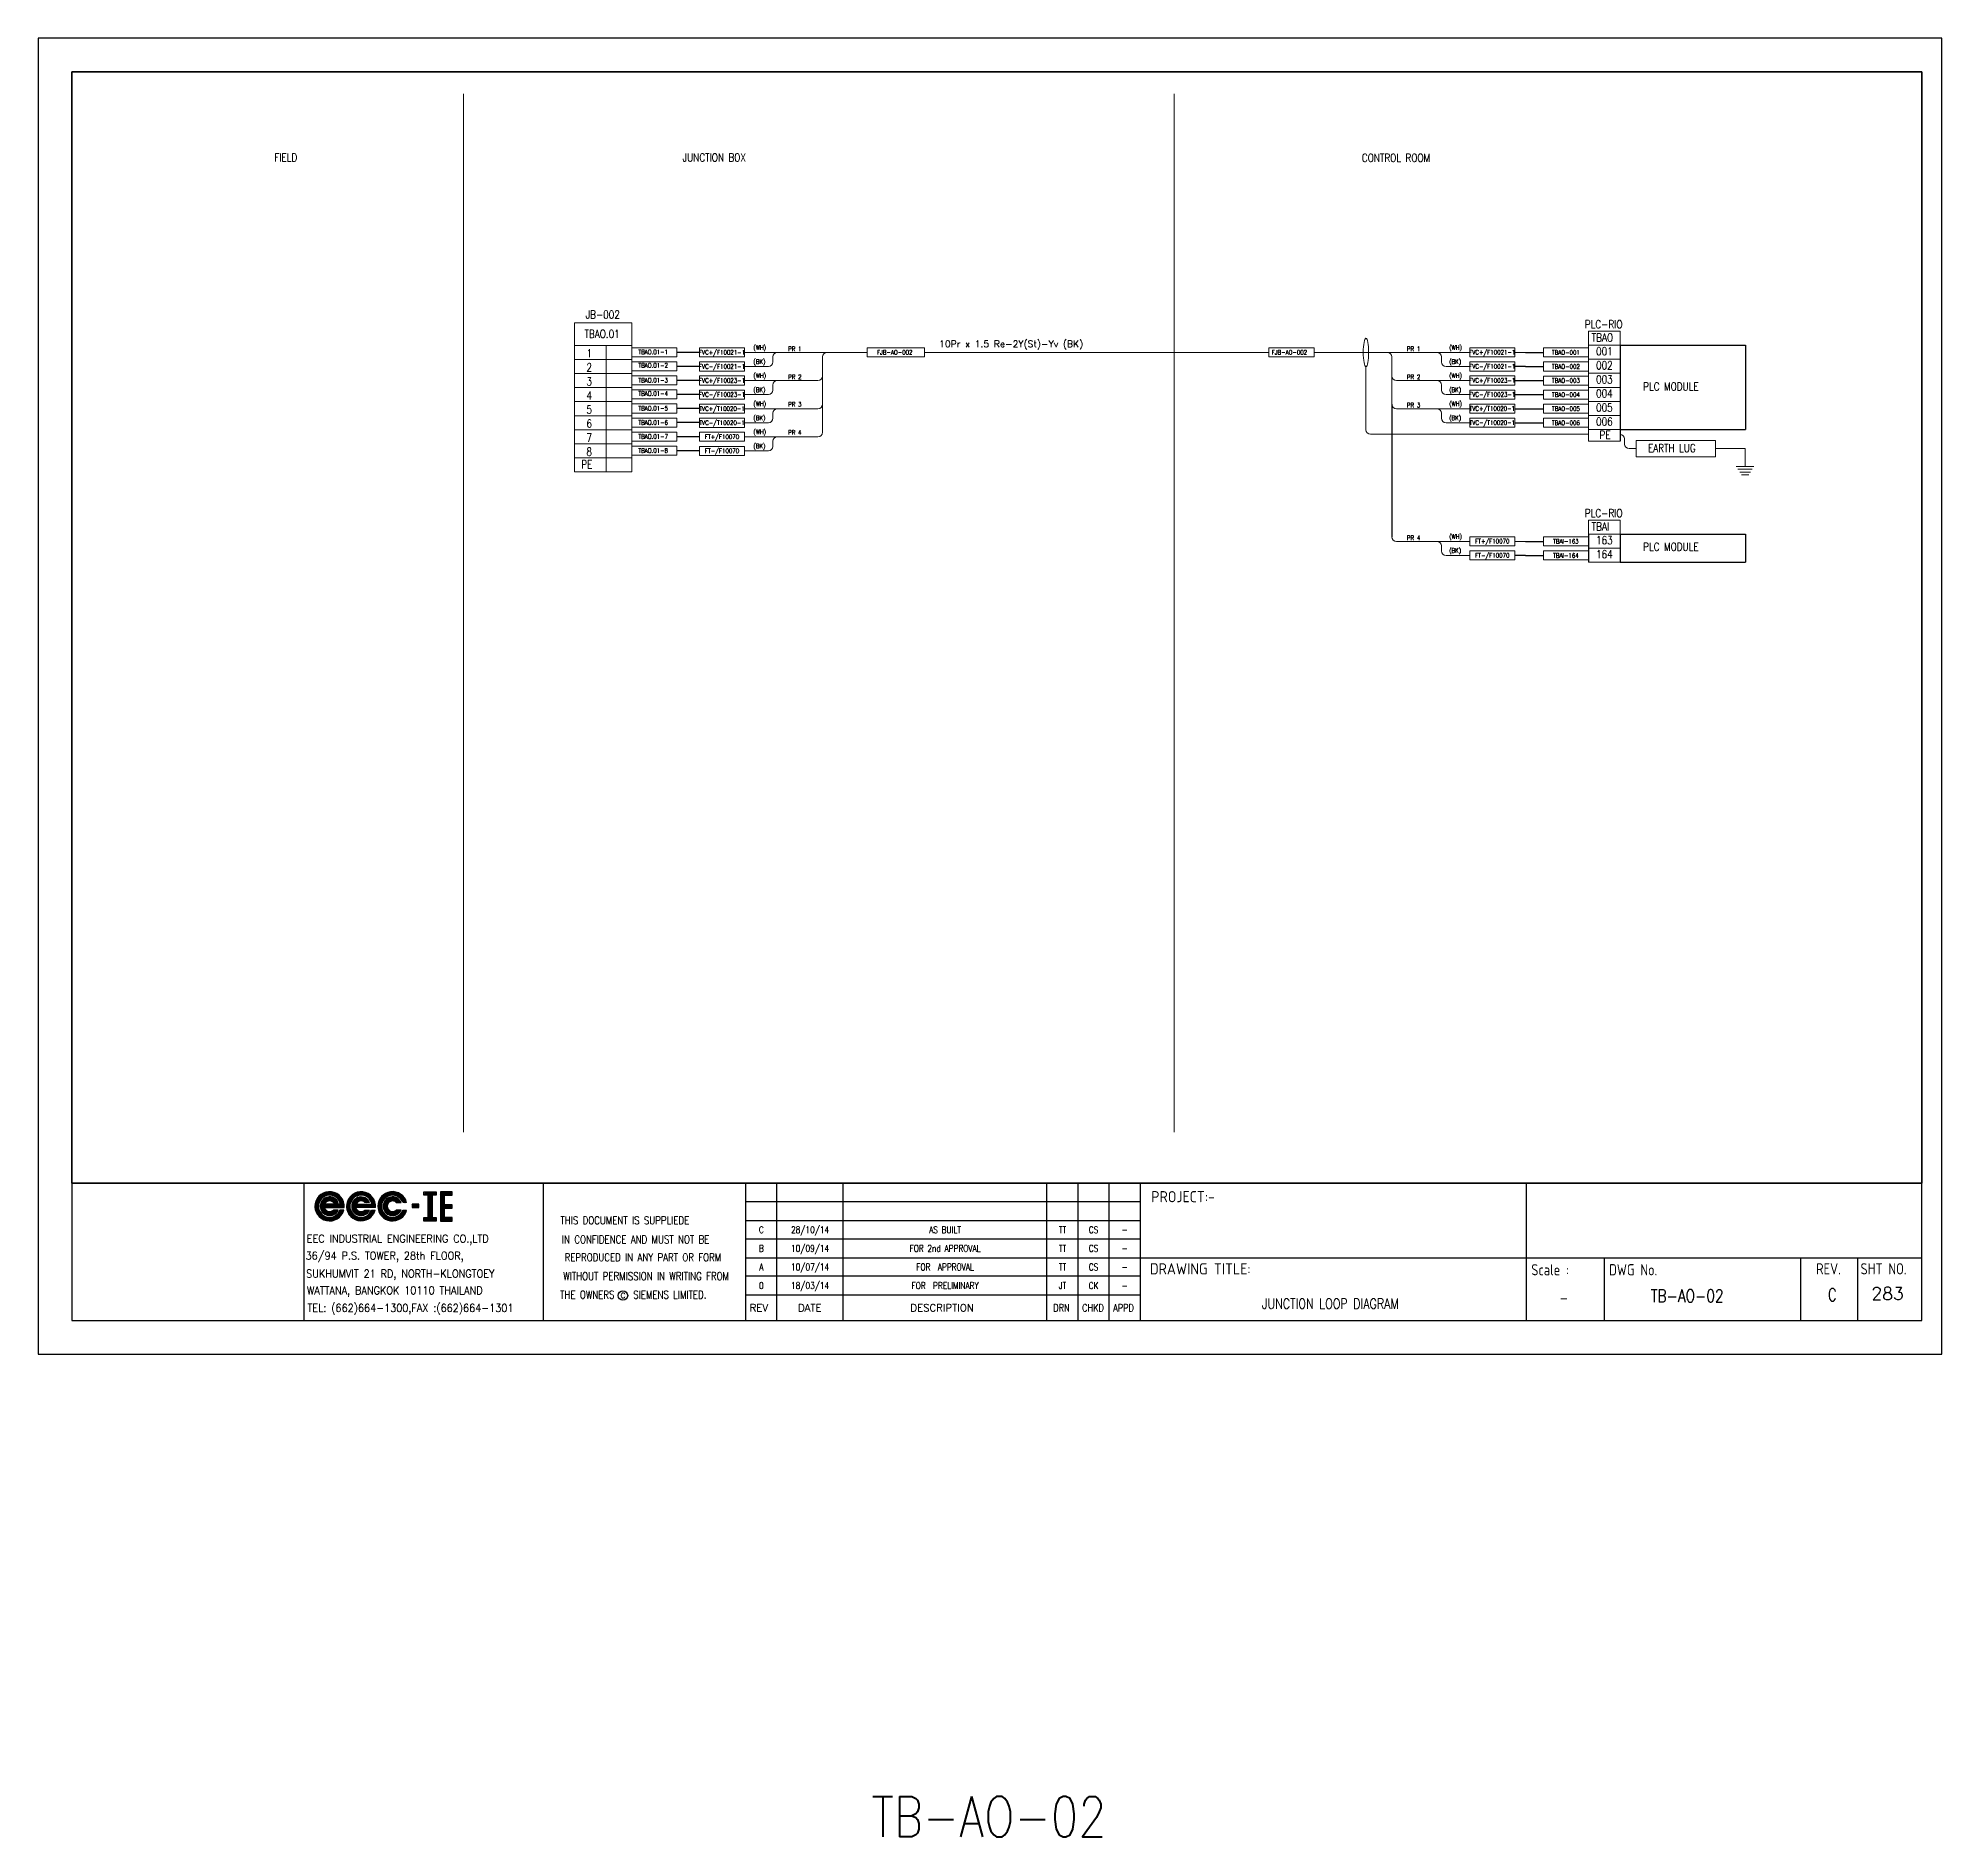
# Model space of a CAD drawing. Header units: millimetres. Extents: x -14942 to 24072, y -50285 to 2207.
# Drawn here: x 1630.8 to 2053.8, y -4099.7 to -3699.9 of the extents above; entities that cross this region are included whole.
import ezdxf
from ezdxf.enums import TextEntityAlignment as Align

# ---------------------------------------------------------------- set-up
doc = ezdxf.new("R2010")
doc.units = ezdxf.units.MM
doc.header["$MEASUREMENT"] = 0
doc.layers.get('0').update_dxf_attribs({"linetype": 'CONTINUOUS'})
for name, color, linetype in [('52049_PAPER A4$0$Frame_A1', 253, 'CONTINUOUS'), ('BEAM', 3, 'CONTINUOUS'), ('INSTRUMENT', 1, 'CONTINUOUS'), ('TEXT', 2, 'CONTINUOUS')]:
    doc.layers.add(name, color=color, linetype=linetype)
doc.styles.add('52049_PAPER A4$0$ISO Proportional', font='isocp.shx')
doc.styles.add('52049_PAPER A4$0$ROMANS', font='isocp.shx')
doc.styles.add('52049_PAPER A4$0$Romans-title', font='romans.shx')
doc.styles.add('ROMANS', font='romans')

# ---------------------------------------------------------------- blocks, each defined once
blk = doc.blocks.new('52049_PAPER A4$0$eec-ie')
at = {"layer": '52049_PAPER A4$0$Frame_A1', "color": 0, "lineweight": -3}
for p, q in [((0, 0), (0.87, 0.87)), ((0, -0.08), (0.3, 0.22)), ((0, -0.16), (0.26, 0.1)), ((0, -0.23), (0.24, 0)), ((0.01, 0.09), (0.78, 0.86)), ((0.04, 0.2), (0.68, 0.83)), ((0.09, 0.32), (0.55, 0.78)), ((0.26, 0.57), (0.3, 0.62)), ((0.34, -0.12), (1, 0.53)), ((0.35, -0.04), (0.92, 0.53)), ((0.35, -0.19), (1.07, 0.52)), ((0.36, 0.05), (0.82, 0.51)), ((0.37, -0.26), (0.66, 0.04)), ((0.39, -0.32), (0.74, 0.04)), ((0.4, 0.17), (0.7, 0.47)), ((0.41, -0.37), (0.82, 0.04)), ((1.69, 0.04), (0.64, 0.04)), ((0.65, 0.57), (0.96, 0.88)), ((0.68, -0.17), (0.9, 0.04)), ((0.76, -0.17), (0.98, 0.04)), ((0.77, 0.62), (1.03, 0.88)), ((0.84, -0.17), (1.05, 0.04)), ((0.87, 0.64), (1.1, 0.87)), ((0.87, 0.25), (1.13, 0.51)), ((0.92, -0.17), (1.13, 0.04)), ((0.95, 0.64), (1.17, 0.86)), ((0.96, 0.26), (1.19, 0.49)), ((1, -0.17), (1.21, 0.04)), ((1.03, 0.64), (1.23, 0.84)), ((1.03, 0.25), (1.24, 0.46)), ((1.07, -0.17), (1.29, 0.04)), ((1.09, 0.24), (1.29, 0.44)), ((1.1, 0.63), (1.29, 0.82)), ((1.15, 0.21), (1.34, 0.4)), ((1.15, -0.17), (1.37, 0.04)), ((1.16, 0.62), (1.35, 0.8)), ((1.19, 0.18), (1.38, 0.37)), ((1.22, 0.6), (1.4, 0.78)), ((1.22, 0.15), (1.54, 0.15)), ((1.23, -0.17), (1.44, 0.04)), ((1.25, 0.15), (1.42, 0.33)), ((1.28, 0.57), (1.45, 0.75)), ((1.31, -0.17), (1.52, 0.04)), ((1.32, 0.15), (1.46, 0.29)), ((1.33, 0.55), (1.5, 0.72)), ((1.38, 0.52), (1.54, 0.69)), ((1.39, -0.17), (1.6, 0.04)), ((1.4, 0.15), (1.49, 0.24)), ((1.42, 0.49), (1.59, 0.65)), ((1.46, 0.45), (1.63, 0.62)), ((1.46, -0.17), (1.68, 0.04)), ((1.48, 0.15), (1.52, 0.19)), ((1.5, 0.41), (1.67, 0.58)), ((1.54, 0.37), (1.71, 0.54)), ((1.54, -0.17), (1.9, 0.18)), ((1.57, 0.33), (1.74, 0.49)), ((1.6, 0.28), (1.77, 0.45)), ((1.62, -0.17), (1.91, 0.12)), ((1.63, 0.23), (1.8, 0.4)), ((1.65, 0.17), (1.83, 0.35)), ((1.67, 0.11), (1.86, 0.3)), ((1.69, 0.05), (1.88, 0.24)), ((1.7, -0.17), (1.93, 0.06)), ((2.09, -0.09), (2.37, 0.19)), ((2.1, -0.01), (2.51, 0.41)), ((2.1, -0.17), (2.34, 0.08)), ((2.11, 0.08), (2.88, 0.86)), ((2.13, 0.18), (2.78, 0.83)), ((2.18, 0.31), (2.65, 0.78)), ((2.31, 0.52), (2.45, 0.65)), ((2.44, -0.05), (3.02, 0.52)), ((2.44, -0.13), (3.1, 0.52)), ((2.45, -0.2), (2.78, 0.13)), ((2.46, 0.04), (2.93, 0.51)), ((2.46, -0.26), (2.76, 0.04)), ((2.48, -0.32), (2.84, 0.04)), ((2.49, 0.15), (2.81, 0.47)), ((2.56, 0.45), (2.97, 0.87)), ((2.72, -0.17), (2.92, 0.04)), ((2.73, 0.04), (3.79, 0.04)), ((2.77, 0.59), (3.06, 0.87)), ((2.79, -0.17), (3, 0.04)), ((2.84, 0.19), (3.17, 0.51)), ((2.87, -0.17), (3.08, 0.04)), ((2.89, 0.63), (3.13, 0.87)), ((2.95, -0.17), (3.15, 0.04)), ((2.98, 0.64), (3.2, 0.86)), ((2.98, 0.26), (3.23, 0.5)), ((3.03, -0.17), (3.23, 0.04)), ((3.06, 0.65), (3.27, 0.85)), ((3.07, 0.26), (3.29, 0.48)), ((3.11, -0.17), (3.31, 0.04)), ((3.14, 0.64), (3.33, 0.83)), ((3.14, 0.25), (3.34, 0.46)), ((3.18, -0.17), (3.39, 0.04)), ((3.2, 0.24), (3.39, 0.43)), ((3.21, 0.63), (3.39, 0.81)), ((3.25, 0.21), (3.44, 0.4)), ((3.26, -0.17), (3.47, 0.04)), ((3.27, 0.62), (3.44, 0.79)), ((3.29, 0.18), (3.48, 0.36)), ((3.62, 0.16), (3.31, 0.16)), ((3.33, 0.6), (3.5, 0.77)), ((3.34, -0.17), (3.54, 0.04)), ((3.36, 0.16), (3.52, 0.32)), ((3.38, 0.57), (3.55, 0.74)), ((3.42, -0.17), (3.62, 0.04)), ((3.43, 0.55), (3.59, 0.71)), ((3.43, 0.16), (3.55, 0.28)), ((3.48, 0.52), (3.64, 0.68)), ((3.5, -0.17), (3.7, 0.04)), ((3.51, 0.16), (3.58, 0.23)), ((3.52, 0.48), (3.68, 0.64)), ((3.57, 0.45), (3.72, 0.61)), ((3.57, -0.17), (3.78, 0.04)), ((3.59, 0.16), (3.61, 0.18)), ((3.6, 0.41), (3.76, 0.57)), ((3.64, 0.37), (3.8, 0.53)), ((3.65, -0.17), (3.99, 0.17)), ((3.67, 0.32), (3.83, 0.48)), ((3.7, 0.27), (3.87, 0.44)), ((3.73, 0.22), (3.9, 0.39)), ((3.73, -0.17), (4, 0.11)), ((3.75, 0.17), (3.92, 0.34)), ((3.77, 0.11), (3.95, 0.28)), ((3.79, 0.05), (3.97, 0.23)), ((3.81, -0.17), (4.02, 0.04)), ((4.18, -0.03), (4.57, 0.36)), ((4.18, -0.11), (4.47, 0.18)), ((4.18, -0.18), (4.43, 0.07)), ((4.19, 0.06), (5, 0.86)), ((4.21, 0.16), (4.9, 0.84)), ((4.25, 0.28), (4.78, 0.8)), ((4.34, 0.45), (4.61, 0.71)), ((4.53, -0.15), (5.2, 0.53)), ((4.53, -0.07), (5.13, 0.53)), ((4.54, 0.02), (5.04, 0.52)), ((4.54, -0.22), (4.86, 0.1)), ((4.57, 0.12), (4.93, 0.49)), ((4.69, 0.48), (5.08, 0.87)), ((4.69, 0.32), (4.73, 0.37)), ((4.88, 0.59), (5.16, 0.88)), ((4.96, 0.2), (5.27, 0.52)), ((4.99, 0.63), (5.24, 0.87)), ((5.08, 0.64), (5.31, 0.86)), ((5.09, 0.25), (5.33, 0.5)), ((5.16, 0.64), (5.37, 0.85)), ((5.17, 0.26), (5.39, 0.48)), ((5.24, 0.64), (5.43, 0.83)), ((5.24, 0.25), (5.44, 0.46)), ((5.3, 0.63), (5.49, 0.82)), ((5.3, 0.23), (5.49, 0.43)), ((5.35, 0.2), (5.54, 0.39)), ((5.37, 0.61), (5.55, 0.79)), ((5.39, 0.17), (5.58, 0.36)), ((5.4, 0.15), (5.72, 0.15)), ((5.42, 0.59), (5.6, 0.77)), ((5.46, 0.15), (5.62, 0.32)), ((5.48, 0.57), (5.65, 0.74)), ((5.53, 0.54), (5.7, 0.71)), ((5.53, 0.15), (5.65, 0.27)), ((5.58, 0.51), (5.74, 0.68)), ((5.61, 0.15), (5.68, 0.23)), ((5.62, 0.47), (5.79, 0.64)), ((5.66, 0.44), (5.83, 0.6)), ((5.69, 0.15), (5.71, 0.18)), ((5.7, 0.4), (5.87, 0.56)), ((5.73, 0.36), (5.9, 0.52)), ((5.77, 0.31), (5.94, 0.48)), ((5.8, 0.26), (5.97, 0.43)), ((5.82, 0.21), (6, 0.38)), ((5.85, 0.15), (6.02, 0.33)), ((6.09, 0.15), (5.85, 0.15)), ((5.92, 0.15), (6.05, 0.28)), ((6, 0.15), (6.07, 0.22)), ((6.08, 0.15), (6.09, 0.16)), ((6.9, 0.04), (6.46, 0.04)), ((6.46, 0.04), (6.46, -0.18)), ((6.46, -0.01), (6.51, 0.04)), ((6.46, -0.09), (6.59, 0.04)), ((6.46, -0.17), (6.66, 0.04)), ((6.52, -0.18), (6.74, 0.04)), ((6.6, -0.18), (6.82, 0.04)), ((6.68, -0.18), (6.9, 0.04)), ((6.9, -0.18), (6.9, 0.04)), ((7.23, 0.68), (7.41, 0.86)), ((7.27, 0.64), (7.49, 0.86)), ((7.35, 0.64), (7.57, 0.86)), ((7.43, 0.64), (7.65, 0.86)), ((7.5, 0.64), (7.72, 0.86)), ((7.51, 0.57), (7.8, 0.86)), ((7.51, 0.49), (7.88, 0.86)), ((7.51, 0.41), (7.96, 0.86)), ((7.51, 0.34), (7.78, 0.61)), ((7.51, 0.26), (7.78, 0.53)), ((7.51, 0.18), (7.78, 0.45)), ((7.51, 0.1), (7.78, 0.38)), ((7.51, 0.02), (7.78, 0.3)), ((7.51, -0.05), (7.78, 0.22)), ((7.51, -0.13), (7.78, 0.14)), ((7.51, -0.21), (7.78, 0.07)), ((7.82, 0.64), (8.04, 0.86)), ((7.89, 0.64), (8.06, 0.81)), ((7.97, 0.64), (8.06, 0.73)), ((8.05, 0.64), (8.06, 0.65)), ((8.33, 0.46), (8.74, 0.86)), ((8.33, 0.54), (8.66, 0.86)), ((8.33, 0.38), (8.82, 0.86)), ((8.33, 0.69), (8.5, 0.86)), ((8.33, 0.62), (8.58, 0.86)), ((8.33, 0.3), (8.61, 0.58)), ((8.33, 0.23), (8.61, 0.5)), ((8.33, 0.15), (8.61, 0.42)), ((8.33, 0.07), (8.61, 0.35)), ((8.33, -0.01), (8.61, 0.27)), ((8.33, -0.09), (8.61, 0.19)), ((8.33, -0.16), (8.61, 0.11)), ((8.33, -0.24), (8.61, 0.03)), ((8.33, -0.4), (8.74, 0.01)), ((8.33, -0.32), (8.66, 0.01)), ((8.33, -0.48), (8.82, 0.01)), ((8.67, 0.64), (8.89, 0.86)), ((8.68, -0.21), (8.9, 0.01)), ((8.75, 0.64), (8.97, 0.86)), ((8.75, -0.21), (8.97, 0.01)), ((8.83, 0.64), (9.05, 0.86)), ((8.83, -0.21), (9.05, 0.01)), ((8.91, 0.64), (9.11, 0.84)), ((8.99, 0.64), (9.11, 0.76)), ((9.06, 0.64), (9.11, 0.69)), ((0.02, -0.3), (0.23, -0.08)), ((0.03, -0.36), (0.23, -0.16)), ((0.05, -0.42), (0.24, -0.23)), ((0.07, -0.47), (0.26, -0.29)), ((0.1, -0.53), (0.27, -0.35)), ((0.12, -0.58), (0.3, -0.4)), ((0.15, -0.63), (0.32, -0.46)), ((0.19, -0.67), (0.35, -0.5)), ((0.22, -0.72), (0.39, -0.55)), ((0.26, -0.76), (0.42, -0.59)), ((0.3, -0.8), (0.46, -0.63)), ((0.34, -0.83), (0.5, -0.67)), ((0.38, -0.87), (0.55, -0.7)), ((0.42, -0.9), (0.59, -0.73)), ((0.44, -0.42), (0.64, -0.22)), ((0.47, -0.47), (0.66, -0.27)), ((0.47, -0.93), (0.65, -0.76)), ((0.5, -0.51), (0.69, -0.32)), ((0.52, -0.96), (0.7, -0.78)), ((0.54, -0.55), (0.73, -0.36)), ((0.58, -0.59), (0.78, -0.39)), ((0.58, -0.98), (0.76, -0.8)), ((0.62, -0.17), (1.94, -0.17)), ((0.63, -0.62), (0.83, -0.42)), ((0.63, -1.01), (0.82, -0.82)), ((0.68, -0.65), (0.89, -0.44)), ((0.69, -1.03), (0.89, -0.83)), ((0.73, -0.67), (0.96, -0.45)), ((0.75, -1.04), (0.96, -0.83)), ((0.79, -0.69), (1.04, -0.44)), ((0.82, -1.05), (1.04, -0.83)), ((0.85, -0.71), (1.19, -0.37)), ((0.89, -1.06), (1.14, -0.81)), ((0.92, -0.72), (1.29, -0.34)), ((0.96, -1.07), (1.25, -0.77)), ((1, -0.72), (1.37, -0.34)), ((1.04, -1.06), (1.76, -0.34)), ((1.09, -0.71), (1.45, -0.34)), ((1.13, -1.05), (1.84, -0.34)), ((1.2, -0.67), (1.53, -0.34)), ((1.54, -0.34), (1.22, -0.34)), ((1.23, -1.03), (1.9, -0.36)), ((1.35, -0.99), (1.86, -0.48)), ((1.53, -0.88), (1.76, -0.66)), ((1.65, -0.38), (1.68, -0.34)), ((1.91, -0.34), (1.66, -0.34)), ((1.78, -0.17), (1.94, -0.01)), ((1.85, -0.17), (1.94, -0.09)), ((1.93, -0.17), (1.94, -0.17)), ((2.1, -0.24), (2.32, -0.02)), ((2.11, -0.3), (2.32, -0.1)), ((2.13, -0.36), (2.32, -0.17)), ((2.15, -0.42), (2.33, -0.24)), ((2.17, -0.48), (2.35, -0.3)), ((2.2, -0.53), (2.37, -0.36)), ((2.22, -0.58), (2.39, -0.42)), ((2.25, -0.63), (2.42, -0.47)), ((2.29, -0.68), (2.45, -0.51)), ((2.32, -0.72), (2.48, -0.56)), ((2.36, -0.76), (2.52, -0.6)), ((2.4, -0.8), (2.56, -0.64)), ((2.44, -0.84), (2.6, -0.68)), ((2.48, -0.87), (2.64, -0.71)), ((2.51, -0.38), (2.71, -0.17)), ((2.53, -0.9), (2.69, -0.74)), ((2.54, -0.43), (2.73, -0.23)), ((2.57, -0.47), (2.76, -0.28)), ((2.58, -0.93), (2.74, -0.77)), ((2.6, -0.51), (2.79, -0.33)), ((2.63, -0.96), (2.8, -0.79)), ((2.64, -0.55), (2.83, -0.37)), ((2.68, -0.98), (2.86, -0.81)), ((2.69, -0.59), (2.87, -0.4)), ((4.02, -0.17), (2.71, -0.17)), ((2.73, -0.62), (2.93, -0.43)), ((2.74, -1.01), (2.92, -0.82)), ((2.78, -0.65), (2.99, -0.44)), ((2.8, -1.02), (2.99, -0.83)), ((2.84, -0.67), (3.06, -0.45)), ((2.86, -1.04), (3.06, -0.84)), ((2.9, -0.69), (3.14, -0.44)), ((2.92, -1.05), (3.14, -0.83)), ((2.96, -0.7), (3.32, -0.35)), ((2.99, -1.06), (3.24, -0.81)), ((3.03, -0.71), (3.39, -0.35)), ((3.07, -1.06), (3.36, -0.77)), ((3.11, -0.71), (3.47, -0.35)), ((3.15, -1.06), (3.86, -0.35)), ((3.2, -0.7), (3.55, -0.35)), ((3.24, -1.04), (3.94, -0.35)), ((3.31, -0.35), (3.62, -0.35)), ((3.32, -0.65), (3.62, -0.36)), ((3.35, -1.02), (3.98, -0.38)), ((3.48, -0.97), (3.93, -0.51)), ((3.74, -0.39), (3.78, -0.35)), ((3.76, -0.35), (3.99, -0.35)), ((3.89, -0.17), (4.02, -0.03)), ((3.96, -0.17), (4.03, -0.11)), ((4.19, -0.25), (4.42, -0.03)), ((4.21, -0.32), (4.41, -0.11)), ((4.22, -0.38), (4.42, -0.18)), ((4.24, -0.44), (4.43, -0.25)), ((4.26, -0.49), (4.45, -0.31)), ((4.29, -0.54), (4.47, -0.37)), ((4.32, -0.59), (4.49, -0.42)), ((4.35, -0.64), (4.52, -0.47)), ((4.38, -0.69), (4.55, -0.52)), ((4.42, -0.73), (4.58, -0.56)), ((4.45, -0.77), (4.62, -0.6)), ((4.49, -0.81), (4.66, -0.64)), ((4.53, -0.84), (4.7, -0.68)), ((4.56, -0.28), (4.8, -0.03)), ((4.58, -0.33), (4.8, -0.11)), ((4.58, -0.88), (4.75, -0.71)), ((4.6, -0.39), (4.81, -0.18)), ((4.62, -0.91), (4.8, -0.74)), ((4.63, -0.44), (4.83, -0.24)), ((4.66, -0.48), (4.86, -0.29)), ((4.67, -0.94), (4.85, -0.77)), ((4.7, -0.52), (4.89, -0.33)), ((4.72, -0.97), (4.9, -0.79)), ((4.74, -0.56), (4.93, -0.37)), ((4.78, -0.6), (4.98, -0.4)), ((4.78, -0.99), (4.96, -0.81)), ((4.83, -0.63), (5.03, -0.43)), ((4.83, -1.01), (5.03, -0.82)), ((4.88, -0.66), (5.09, -0.44)), ((4.89, -1.03), (5.1, -0.83)), ((4.93, -0.68), (5.17, -0.45)), ((4.96, -1.05), (5.17, -0.83)), ((4.99, -0.7), (5.26, -0.43)), ((5.02, -1.06), (5.26, -0.82)), ((5.06, -0.71), (5.43, -0.34)), ((5.09, -1.06), (5.36, -0.8)), ((5.13, -0.72), (5.5, -0.34)), ((5.17, -1.07), (5.49, -0.75)), ((5.21, -0.71), (5.58, -0.34)), ((5.25, -1.06), (5.97, -0.34)), ((5.3, -0.7), (5.66, -0.34)), ((5.35, -1.05), (6.05, -0.34)), ((5.72, -0.34), (5.4, -0.34)), ((5.43, -0.65), (5.71, -0.37)), ((5.45, -1.02), (6.07, -0.4)), ((5.58, -0.96), (6.02, -0.53)), ((5.81, -0.43), (5.89, -0.34)), ((5.85, -0.34), (6.09, -0.34)), ((6.46, -0.18), (6.9, -0.18)), ((6.75, -0.18), (6.9, -0.04)), ((6.83, -0.18), (6.9, -0.12)), ((7.23, -0.95), (7.34, -0.84)), ((7.23, -0.88), (7.26, -0.84)), ((7.23, -1.03), (7.42, -0.84)), ((7.28, -1.07), (7.5, -0.84)), ((7.35, -1.07), (7.78, -0.64)), ((7.43, -1.07), (7.78, -0.71)), ((7.51, -0.29), (7.78, -0.01)), ((7.51, -0.37), (7.78, -0.09)), ((7.51, -0.44), (7.78, -0.17)), ((7.51, -0.52), (7.78, -0.25)), ((7.51, -0.6), (7.78, -0.32)), ((7.51, -0.68), (7.78, -0.4)), ((7.51, -0.76), (7.78, -0.48)), ((7.51, -0.83), (7.78, -0.56)), ((7.51, -1.07), (7.78, -0.79)), ((7.59, -1.07), (7.81, -0.84)), ((7.67, -1.07), (7.89, -0.84)), ((7.74, -1.07), (7.96, -0.84)), ((7.82, -1.07), (8.04, -0.84)), ((7.9, -1.07), (8.06, -0.91)), ((7.98, -1.07), (8.06, -0.98)), ((8.06, -1.07), (8.06, -1.06)), ((8.33, -0.55), (8.61, -0.28)), ((8.33, -0.63), (8.61, -0.36)), ((8.33, -0.71), (8.61, -0.43)), ((8.33, -0.79), (8.61, -0.51)), ((8.33, -0.86), (8.61, -0.59)), ((8.33, -0.94), (8.61, -0.67)), ((8.33, -1.02), (8.61, -0.75)), ((8.37, -1.07), (8.61, -0.82)), ((8.45, -1.07), (8.67, -0.84)), ((8.52, -1.07), (8.74, -0.84)), ((8.6, -1.07), (8.82, -0.84)), ((8.68, -1.07), (8.9, -0.84)), ((8.76, -1.07), (8.98, -0.84)), ((8.84, -1.07), (9.06, -0.84)), ((8.91, -0.21), (9.11, -0.02)), ((8.91, -1.07), (9.11, -0.87)), ((8.99, -0.21), (9.11, -0.09)), ((8.99, -1.07), (9.11, -0.95)), ((9.07, -0.21), (9.11, -0.17)), ((9.07, -1.07), (9.11, -1.03))]:
    blk.add_line(p, q, dxfattribs=at)
for points in [[(7.23, 0.86), (8.06, 0.86), (8.06, 0.64), (7.78, 0.64), (7.78, -0.84), (8.06, -0.84), (8.06, -1.07), (7.23, -1.07), (7.23, -0.84), (7.51, -0.84), (7.51, 0.64), (7.23, 0.64)], [(8.61, 0.01), (8.61, 0.64), (9.11, 0.64), (9.11, 0.86), (8.33, 0.86), (8.33, -1.07), (9.11, -1.07), (9.11, -0.84), (8.61, -0.84), (8.61, -0.21), (9.11, -0.21), (9.11, 0.01)]]:
    blk.add_lwpolyline(points, close=True, dxfattribs=at)
for centre, radius, start, end in [((0.97, -0.09), 0.972, 355.3439, 345.1466), ((0.97, -0.09), 0.737, 10.5243, 340.256), ((0.97, -0.09), 0.623, 23.5697, 336.4303), ((0.97, -0.09), 0.354, 44.7876, 157.6107), ((3.06, -0.09), 0.967, 355.6074, 344.7747), ((3.06, -0.09), 0.742, 10.0766, 339.9937), ((3.06, -0.09), 0.618, 24.2545, 335.7455), ((3.06, -0.09), 0.358, 45.1096, 158.7579), ((5.15, -0.09), 0.972, 14.8534, 345.1466), ((5.15, -0.09), 0.737, 19.744, 340.256), ((5.15, -0.09), 0.623, 23.5697, 336.4303), ((5.15, -0.09), 0.354, 44.7876, 315.2124), ((0.97, -0.09), 0.354, 192.8901, 315.2124), ((3.06, -0.09), 0.358, 191.9242, 314.8904)]:
    blk.add_arc(centre, radius, start, end, dxfattribs=at)
blk = doc.blocks.new('52049_PAPER A4$0$eec logo')
at = {"color": 7, "xscale": 2.786697286423482, "yscale": 2.786697286423482, "zscale": 2.786697286423482}
blk.add_blockref('52049_PAPER A4$0$eec-ie', (50.01, 25.95), dxfattribs=at)
blk = doc.blocks.new('FJB')
at = {"color": 3}
for p, q in [((-415.5, 38.01), (-4.5, 38.01)), ((-363.94, 38.01), (-363.94, 7.5)), ((-310.77, 38.01), (-310.77, 7.5)), ((-265.75, 7.5), (-265.75, 38.01)), ((-258.85, 7.5), (-258.85, 38.01)), ((-244.11, 7.5), (-244.11, 38.01)), ((-198.84, 7.5), (-198.84, 38.01)), ((-191.95, 7.5), (-191.95, 38.01)), ((-185.05, 7.5), (-185.05, 38.01)), ((-178.16, 38.01), (-178.16, 7.5)), ((-92.38, 38.01), (-92.38, 7.5)), ((-178.16, 21.46), (-4.5, 21.46)), ((-75.06, 21.46), (-75.06, 7.5)), ((-31.4, 21.46), (-31.4, 7.5)), ((-18.75, 21.46), (-18.75, 7.5)), ((-265.75, 13.19), (-178.16, 13.19))]:
    blk.add_line(p, q, dxfattribs=at)
at = {"color": 1}
for p, q in [((-178.16, 33.87), (-265.75, 33.87)), ((-265.75, 29.74), (-178.16, 29.74)), ((-178.16, 25.6), (-265.75, 25.6)), ((-265.75, 21.46), (-178.16, 21.46)), ((-178.16, 17.33), (-265.75, 17.33))]:
    blk.add_line(p, q, dxfattribs=at)
at = {"color": 7}
for p, q in [((-4.5, 38.01), (-96.38, 38.01)), ((-92.38, 38.01), (-92.38, 19.85))]:
    blk.add_line(p, q, dxfattribs=at)
blk.add_lwpolyline([(0, 0), (0, 292.5), (-423, 292.5), (-423, 0)], close=True, dxfattribs=at)
blk.add_lwpolyline([(-415.5, 285), (-4.5, 285), (-4.5, 38.01), (-415.5, 38.01)], close=True)
at = {"color": 3}
blk.add_lwpolyline([(-4.5, 7.5), (-4.5, 285), (-415.5, 285), (-415.5, 7.5)], close=True, dxfattribs=at)
at = {"color": 2}
blk.add_circle((-293.05, 13.05), 1.05, dxfattribs=at)
at = {"color": 3, "xscale": 1.200000000000001, "yscale": 1.200000000000001, "zscale": 1.200000000000001}
blk.add_blockref('52049_PAPER A4$0$eec logo', (-421.49, 2.05), dxfattribs=at)
at = {"color": 2, "style": '52049_PAPER A4$0$ISO Proportional'}
for s, height, p in [('PROJECT:-', 2.482, (-168.61, 35.02)), ('DRAWING TITLE:', 2.4821, (-164.78, 18.99))]:
    blk.add_text(s, height=height, dxfattribs=at).set_placement(p, align=Align.MIDDLE_CENTER)
at = {"color": 2, "style": '52049_PAPER A4$0$Romans-title', "width": 0.8}
for s, p in [('THIS DOCUMENT IS SUPPLIEDE', (-292.63, 29.75)), ('IN CONFIDENCE AND MUST NOT BE', (-290.24, 25.51)), (' REPRODUCED IN ANY PART OR FORM', (-289.1, 21.53)), (' WITHOUT PERMISSION IN WRITING FROM ', (-287.9, 17.35)), ('THE OWNERS   SIEMENS LIMITED. ', (-290.28, 13.22))]:
    blk.add_text(s, height=1.75, dxfattribs=at).set_placement(p, align=Align.MIDDLE)
at = {"color": 2, "style": '52049_PAPER A4$0$Romans-title'}
for s, height, width, p in [('EEC INDUSTRIAL ENGINEERING CO.,LTD', 1.75, 0.9, (-363.31, 24.81)), ('36/94 P.S. TOWER, 28th FLOOR,', 1.75, 0.9, (-363.55, 21.03, -1.75)), ('SUKHUMVIT 21 RD, NORTH-KLONGTOEY', 1.75, 0.9, (-363.45, 17.05, -1.75)), ('WATTANA, BANGKOK 10110 THAILAND ', 1.75, 0.9, (-363.25, 13.31, -1.75)), ('TEL: (662)664-1300,FAX :(662)664-1301', 1.75, 0.9, (-363.14, 9.42, -1.75)), ('DRN', 1.655, 0.8, (-197.44, 9.49)), ('CHKD', 1.655, 0.8, (-191.03, 9.49)), ('APPD', 1.655, 0.8, (-184.14, 9.49))]:
    blk.add_text(s, height=height, dxfattribs=dict(at, width=width)).set_placement(p)
at = {"color": 2}
for s, height, style, width, p in [('C', 1.5, '52049_PAPER A4$0$Romans-title', 0.8, (-262.3, 27.67)), ('28/10/14', 1.5, '52049_PAPER A4$0$Romans-title', 0.8, (-251.48, 27.67)), ('AS BUILT', 1.5, '52049_PAPER A4$0$Romans-title', 0.8, (-221.48, 27.67)), ('TT', 1.5, '52049_PAPER A4$0$Romans-title', 0.8, (-195.39, 27.67)), ('CS', 1.5, '52049_PAPER A4$0$Romans-title', 0.8, (-188.5, 27.67)), ('-', 1.5, '52049_PAPER A4$0$Romans-title', 0.8, (-181.6, 27.67)), ('B', 1.5, '52049_PAPER A4$0$Romans-title', 0.8, (-262.3, 23.53)), ('10/09/14', 1.5, '52049_PAPER A4$0$Romans-title', 0.8, (-251.48, 23.53)), ('FOR 2nd APPROVAL', 1.5, '52049_PAPER A4$0$Romans-title', 0.8, (-221.48, 23.53)), ('TT', 1.5, '52049_PAPER A4$0$Romans-title', 0.8, (-195.39, 23.53)), ('CS', 1.5, '52049_PAPER A4$0$Romans-title', 0.8, (-188.5, 23.53)), ('-', 1.5, '52049_PAPER A4$0$Romans-title', 0.8, (-181.6, 23.53)), ('A', 1.5, '52049_PAPER A4$0$Romans-title', 0.8, (-262.3, 19.39)), ('10/07/14', 1.5, '52049_PAPER A4$0$Romans-title', 0.8, (-251.48, 19.39)), ('FOR  APPROVAL', 1.5, '52049_PAPER A4$0$Romans-title', 0.8, (-221.48, 19.39)), ('TT', 1.5, '52049_PAPER A4$0$Romans-title', 0.8, (-195.39, 19.39)), ('CS', 1.5, '52049_PAPER A4$0$Romans-title', 0.8, (-188.5, 19.39)), ('-', 1.5, '52049_PAPER A4$0$Romans-title', 0.8, (-181.6, 19.39)), ('Scale :', 2.482, '52049_PAPER A4$0$ROMANS', 0.9, (-87.06, 18.78)), ('DWG No.', 2.482, '52049_PAPER A4$0$ROMANS', 0.9, (-68.61, 18.78)), ('REV.', 2.482, '52049_PAPER A4$0$ROMANS', 0.9, (-25.21, 18.99)), ('SHT NO.', 2.482, '52049_PAPER A4$0$ROMANS', 0.9, (-12.98, 18.99)), ('0', 1.5, '52049_PAPER A4$0$Romans-title', 0.8, (-262.3, 15.26)), ('18/03/14', 1.5, '52049_PAPER A4$0$Romans-title', 0.8, (-251.48, 15.26)), ('FOR  PRELIMINARY', 1.5, '52049_PAPER A4$0$Romans-title', 0.8, (-221.48, 15.26)), ('JT', 1.5, '52049_PAPER A4$0$Romans-title', 0.8, (-195.39, 15.26)), ('CK', 1.5, '52049_PAPER A4$0$Romans-title', 0.8, (-188.5, 15.26)), ('-', 1.5, '52049_PAPER A4$0$Romans-title', 0.8, (-181.6, 15.26)), ('C', 2.8, '52049_PAPER A4$0$Romans-title', 0.8, (-24.36, 13.21)), ('-', 2.25, '52049_PAPER A4$0$Romans-title', 0.8, (-84, 12.48))]:
    blk.add_text(s, height=height, dxfattribs=dict(at, style=style, width=width)).set_placement(p, align=Align.MIDDLE_CENTER)
at = {"color": 2, "style": '52049_PAPER A4$0$Romans-title'}
blk.add_text('C', height=1.19, dxfattribs=at).set_placement((-293.05, 13.05), align=Align.MIDDLE)
for s, height, p in [('REV', 1.655, (-264.9, 9.49)), ('DATE', 1.655, (-254.17, 9.49)), ('DESCRIPTION', 1.6548, (-229.2, 9.49))]:
    blk.add_text(s, height=height, dxfattribs=at).set_placement(p)
at = {"layer": 'TEXT', "style": 'ROMANS', "width": 0.8}
blk.add_text('JUNCTION LOOP DIAGRAM ', height=2.25, dxfattribs=at).set_placement((-135.27, 11.24), align=Align.MIDDLE_CENTER)

msp = doc.modelspace()

# ---------------------------------------------------------------- linework, layer by layer
at = {"layer": 'BEAM', "color": 7, "lineweight": 13, "ltscale": 0.3}
for p, q in [((1725.35, -3943.03), (1725.35, -3712.28)), ((1883.26, -3943.03), (1883.26, -3712.28))]:
    msp.add_line(p, q, dxfattribs=at)
at = {"layer": 'INSTRUMENT', "color": 7, "lineweight": 13}
for p, q in [((1750.02, -3768.21), (1762.72, -3768.21)), ((1750.02, -3768.21), (1750.02, -3796.34)), ((1757.04, -3768.21), (1757.04, -3796.34)), ((1762.72, -3768.21), (1762.72, -3796.34)), ((1975.31, -3765.04), (1982.33, -3765.04)), ((1975.31, -3768.17), (1975.31, -3765.04)), ((1975.31, -3768.17), (1982.33, -3768.17)), ((1975.31, -3768.17), (1975.31, -3789.48)), ((1982.33, -3768.17), (1975.31, -3768.17)), ((1982.33, -3768.17), (1982.33, -3765.04)), ((1762.72, -3771.34), (1750.02, -3771.34)), ((1787.79, -3769.78), (1800.41, -3769.78)), ((1787.79, -3772.9), (1793.06, -3772.9)), ((1794.06, -3771.9), (1794.06, -3770.78)), ((1800.41, -3769.78), (1815.03, -3769.78)), ((1805.08, -3770.78), (1805.08, -3787.53)), ((1827.74, -3769.76), (1904.29, -3769.76)), ((1948.9, -3769.78), (1914.32, -3769.78)), ((1925.84, -3772.94), (1925.84, -3786.96)), ((1931.61, -3770.78), (1931.61, -3781.28)), ((1948.9, -3769.78), (1936.28, -3769.78)), ((1942.63, -3771.9), (1942.63, -3770.78)), ((1948.9, -3772.9), (1943.63, -3772.9)), ((1961.26, -3769.78), (1958.93, -3769.78)), ((1982.33, -3771.29), (1975.31, -3771.29)), ((1750.02, -3774.46), (1762.72, -3774.46)), ((1762.72, -3774.46), (1750.02, -3774.46)), ((1787.79, -3776.03), (1804.08, -3776.03)), ((1794.06, -3778.15), (1794.06, -3777.03)), ((1948.9, -3776.03), (1932.61, -3776.03)), ((1942.63, -3778.15), (1942.63, -3777.03)), ((1975.31, -3774.42), (1982.33, -3774.42)), ((1982.33, -3774.42), (1975.31, -3774.42)), ((1762.72, -3777.59), (1750.02, -3777.59)), ((1750.02, -3780.71), (1762.72, -3780.71)), ((1762.72, -3780.71), (1750.02, -3780.71)), ((1787.79, -3779.15), (1793.06, -3779.15)), ((1948.9, -3779.15), (1943.63, -3779.15)), ((1982.33, -3777.54), (1975.31, -3777.54)), ((1975.31, -3780.67), (1982.33, -3780.67)), ((1982.33, -3780.67), (1975.31, -3780.67)), ((1762.72, -3783.84), (1750.02, -3783.84)), ((1787.79, -3782.28), (1804.08, -3782.28)), ((1787.79, -3785.4), (1793.06, -3785.4)), ((1794.06, -3784.4), (1794.06, -3783.28)), ((1948.9, -3782.28), (1932.61, -3782.28)), ((1942.63, -3784.4), (1942.63, -3783.28)), ((1948.9, -3785.4), (1943.63, -3785.4)), ((1982.33, -3783.79), (1975.31, -3783.79)), ((1762.72, -3786.96), (1750.02, -3786.96)), ((1787.79, -3788.53), (1804.08, -3788.53)), ((1794.06, -3790.65), (1794.06, -3789.53)), ((1975.31, -3787.96), (1926.84, -3787.96)), ((1982.33, -3786.92), (1975.31, -3786.92)), ((1982.33, -3786.92), (1975.31, -3786.92)), ((1982.33, -3786.92), (1975.31, -3786.92)), ((1982.33, -3789.48), (1975.31, -3789.48)), ((1983.31, -3790.13), (1983.31, -3789.01)), ((1985.86, -3789.31), (2003.53, -3789.31)), ((1985.86, -3792.95), (1985.86, -3789.31)), ((2003.53, -3789.31), (2003.53, -3792.95)), ((1762.72, -3790.09), (1750.02, -3790.09)), ((1762.72, -3793.21), (1750.02, -3793.21)), ((1750.02, -3793.21), (1762.72, -3793.21)), ((1750.02, -3793.21), (1762.72, -3793.21)), ((1762.72, -3793.21), (1750.02, -3793.21)), ((1750.02, -3793.21), (1762.72, -3793.21)), ((1762.72, -3793.21), (1750.02, -3793.21)), ((1787.79, -3791.65), (1793.06, -3791.65)), ((1984.31, -3791.13), (1985.86, -3791.13)), ((2003.53, -3792.95), (1985.86, -3792.95)), ((2003.53, -3791.13), (2010.06, -3791.13)), ((2010.06, -3791.13), (2010.06, -3795.09)), ((1762.72, -3796.34), (1750.02, -3796.34)), ((2008.09, -3795.09), (2008.09, -3795.09)), ((2008.09, -3795.09), (2010.06, -3795.09)), ((2008.46, -3795.7), (2010.06, -3795.7)), ((2008.87, -3796.37), (2010.06, -3796.37)), ((2009.25, -3796.98), (2010.06, -3796.98)), ((2010.06, -3795.09), (2012.04, -3795.09)), ((2010.06, -3795.09), (2010.06, -3795.09)), ((2010.06, -3795.7), (2011.66, -3795.7)), ((2010.06, -3796.37), (2011.26, -3796.37)), ((2010.06, -3796.98), (2010.88, -3796.98)), ((1975.31, -3807.03), (1982.33, -3807.03)), ((1975.31, -3810.15), (1975.31, -3807.03)), ((1975.31, -3810.15), (1982.33, -3810.15)), ((1982.33, -3810.15), (1975.31, -3810.15)), ((1982.33, -3810.15), (1982.33, -3807.03)), ((1948.9, -3811.76), (1932.61, -3811.76)), ((1942.63, -3813.89), (1942.63, -3812.76)), ((1948.9, -3814.89), (1943.63, -3814.89)), ((1961.26, -3811.76), (1958.93, -3811.76)), ((1982.33, -3813.28), (1975.31, -3813.28)), ((1982.33, -3816.4), (1975.31, -3816.4))]:
    msp.add_line(p, q, dxfattribs=at)
at = {"layer": 'INSTRUMENT', "color": 7}
for p, q in [((1982.33, -3768.17), (2010.19, -3768.17)), ((1982.33, -3768.17), (1982.33, -3789.48)), ((2010.19, -3768.17), (2010.19, -3786.92)), ((1777.76, -3769.76), (1772.75, -3769.76)), ((1777.76, -3772.88), (1772.75, -3772.88)), ((1961.26, -3772.9), (1958.93, -3772.9)), ((1961.26, -3769.78), (1965.28, -3769.78)), ((1961.26, -3772.9), (1965.28, -3772.9)), ((1777.76, -3776.01), (1772.75, -3776.01)), ((1958.93, -3776.03), (1965.28, -3776.03)), ((1777.76, -3779.13), (1772.75, -3779.13)), ((1931.61, -3781.28), (1931.61, -3810.76)), ((1958.93, -3779.15), (1965.28, -3779.15)), ((1777.76, -3782.26), (1772.75, -3782.26)), ((1777.76, -3785.38), (1772.75, -3785.38)), ((1958.93, -3782.28), (1965.28, -3782.28)), ((1958.93, -3785.4), (1965.28, -3785.4)), ((1777.76, -3788.51), (1772.75, -3788.51)), ((1982.33, -3786.92), (2010.19, -3786.92)), ((1777.76, -3791.63), (1772.75, -3791.63)), ((1975.31, -3810.15), (1975.31, -3816.4)), ((1982.33, -3810.15), (2010.19, -3810.15)), ((1982.33, -3810.15), (1982.33, -3816.4)), ((2010.19, -3810.15), (2010.19, -3816.4)), ((1961.26, -3814.89), (1958.93, -3814.89)), ((1961.26, -3811.76), (1965.28, -3811.76)), ((1961.26, -3814.89), (1965.28, -3814.89)), ((1982.33, -3816.4), (2010.19, -3816.4))]:
    msp.add_line(p, q, dxfattribs=at)
at = {"layer": 'INSTRUMENT', "color": 7, "lineweight": 13}
for points in [[(1638.31, -3707.41), (2049.31, -3707.41), (2049.31, -3954.4), (1638.31, -3954.4)], [(1750.02, -3768.21), (1762.72, -3768.21), (1762.72, -3763.21), (1750.02, -3763.21)], [(1762.72, -3768.73), (1772.75, -3768.73), (1772.75, -3770.74), (1762.72, -3770.74)], [(1777.76, -3768.75), (1787.79, -3768.75), (1787.79, -3770.77), (1777.76, -3770.77)], [(1815.03, -3768.75), (1827.74, -3768.75), (1827.74, -3770.77), (1815.03, -3770.77)], [(1904.29, -3768.77), (1914.32, -3768.77), (1914.32, -3770.78), (1904.29, -3770.78)], [(1948.9, -3768.75), (1958.93, -3768.75), (1958.93, -3770.77), (1948.9, -3770.77)], [(1965.28, -3768.77), (1975.31, -3768.77), (1975.31, -3770.78), (1965.28, -3770.78)], [(1762.72, -3771.85), (1772.75, -3771.85), (1772.75, -3773.87), (1762.72, -3773.87)], [(1777.76, -3771.89), (1787.79, -3771.89), (1787.79, -3773.91), (1777.76, -3773.91)], [(1948.9, -3771.89), (1958.93, -3771.89), (1958.93, -3773.91), (1948.9, -3773.91)], [(1965.28, -3771.89), (1975.31, -3771.89), (1975.31, -3773.91), (1965.28, -3773.91)], [(1762.72, -3774.98), (1772.75, -3774.98), (1772.75, -3776.99), (1762.72, -3776.99)], [(1777.76, -3775), (1787.79, -3775), (1787.79, -3777.02), (1777.76, -3777.02)], [(1948.9, -3775), (1958.93, -3775), (1958.93, -3777.02), (1948.9, -3777.02)], [(1965.28, -3775.02), (1975.31, -3775.02), (1975.31, -3777.03), (1965.28, -3777.03)], [(1762.72, -3778.1), (1772.75, -3778.1), (1772.75, -3780.12), (1762.72, -3780.12)], [(1762.72, -3781.23), (1772.75, -3781.23), (1772.75, -3783.24), (1762.72, -3783.24)], [(1777.76, -3778.14), (1787.79, -3778.14), (1787.79, -3780.16), (1777.76, -3780.16)], [(1777.76, -3781.27), (1787.79, -3781.27), (1787.79, -3783.28), (1777.76, -3783.28)], [(1948.9, -3778.14), (1958.93, -3778.14), (1958.93, -3780.16), (1948.9, -3780.16)], [(1948.9, -3781.25), (1958.93, -3781.25), (1958.93, -3783.27), (1948.9, -3783.27)], [(1965.28, -3778.14), (1975.31, -3778.14), (1975.31, -3780.16), (1965.28, -3780.16)], [(1965.28, -3781.27), (1975.31, -3781.27), (1975.31, -3783.28), (1965.28, -3783.28)], [(1762.72, -3784.35), (1772.75, -3784.35), (1772.75, -3786.37), (1762.72, -3786.37)], [(1777.76, -3784.41), (1787.79, -3784.41), (1787.79, -3786.43), (1777.76, -3786.43)], [(1948.9, -3784.39), (1958.93, -3784.39), (1958.93, -3786.41), (1948.9, -3786.41)], [(1965.28, -3784.39), (1975.31, -3784.39), (1975.31, -3786.41), (1965.28, -3786.41)], [(1762.72, -3787.48), (1772.75, -3787.48), (1772.75, -3789.49), (1762.72, -3789.49)], [(1777.76, -3787.52), (1787.79, -3787.52), (1787.79, -3789.53), (1777.76, -3789.53)], [(1762.72, -3790.6), (1772.75, -3790.6), (1772.75, -3792.62), (1762.72, -3792.62)], [(1777.76, -3790.66), (1787.79, -3790.66), (1787.79, -3792.68), (1777.76, -3792.68)], [(1948.9, -3810.73), (1958.93, -3810.73), (1958.93, -3812.75), (1948.9, -3812.75)], [(1965.28, -3810.75), (1975.31, -3810.75), (1975.31, -3812.77), (1965.28, -3812.77)], [(1948.9, -3813.88), (1958.93, -3813.88), (1958.93, -3815.89), (1948.9, -3815.89)], [(1965.28, -3813.88), (1975.31, -3813.88), (1975.31, -3815.89), (1965.28, -3815.89)]]:
    msp.add_lwpolyline(points, close=True, dxfattribs=at)
for centre, start, end in [((1793.06, -3771.9), 270, 0), ((1795.06, -3770.78), 90, 180), ((1806.08, -3770.78), 90, 180), ((1930.61, -3770.78), 0, 90), ((1941.63, -3770.78), 0, 90), ((1943.63, -3771.9), 180, 270), ((1795.06, -3777.03), 90, 180), ((1804.08, -3775.03), 270, 0), ((1932.61, -3775.03), 180, 270), ((1941.63, -3777.03), 0, 90), ((1793.06, -3778.15), 270, 0), ((1804.08, -3781.28), 270, 0), ((1932.61, -3781.28), 180, 270), ((1943.63, -3778.15), 180, 270), ((1793.06, -3784.4), 270, 0), ((1795.06, -3783.28), 90, 180), ((1941.63, -3783.28), 0, 90), ((1943.63, -3784.4), 180, 270), ((1795.06, -3789.53), 90, 180), ((1804.08, -3787.53), 270, 0), ((1926.84, -3786.96), 180, 270), ((1982.31, -3789.01), 0, 90), ((1793.06, -3790.65), 270, 0), ((1984.31, -3790.13), 180, 270), ((1932.61, -3810.76), 180, 270), ((1941.63, -3812.76), 0, 90), ((1943.63, -3813.89), 180, 270)]:
    msp.add_arc(centre, 1, start, end, dxfattribs=at)
at = {"layer": 'INSTRUMENT', "color": 7, "lineweight": 13, "extrusion": (0, 0, -1)}
msp.add_ellipse((1925.84, -3769.78), major_axis=(0, -3.16), ratio=0.189417, dxfattribs=at)

# ---------------------------------------------------------------- block references
at = {"layer": 'INSTRUMENT', "color": 7, "lineweight": 13}
msp.add_blockref('FJB', (2053.81, -3992.41), dxfattribs=at)

# ---------------------------------------------------------------- texts
at = {"layer": 'TEXT', "color": 7, "lineweight": 13, "style": 'ROMANS', "width": 0.8}
for s, height, p in [('FIELD', 1.8, (1683.29, -3727.36)), ('JUNCTION BOX', 1.8, (1774.01, -3727.36)), ('CONTROL ROOM', 1.8, (1924.93, -3727.44)), ('TBAO.01', 1.8, (1752.2, -3766.55)), ('(WH)', 1, (1789.75, -3769.18)), ('PR 1', 1, (1797.46, -3769.48)), ('PR 1', 1, (1934.93, -3769.48)), ('(WH)', 1, (1944.33, -3769.18)), ('TBAO', 1.8, (1975.99, -3767.38)), ('2', 1.8, (1752.65, -3773.98)), ('1', 1.8, (1752.65, -3770.86)), ('(BK)', 1, (1789.75, -3772.33)), ('FJB-AO-002', 1, (1817.2, -3770.25)), ('FJB-AO-002', 1, (1904.89, -3770.25)), ('(BK)', 1, (1944.33, -3772.33)), ('3', 1.8, (1752.65, -3777.11)), ('(WH)', 1, (1789.75, -3775.43)), ('(BK)', 1, (1789.75, -3778.58)), ('PR 2', 1, (1797.46, -3775.73)), ('PR 2', 1, (1934.93, -3775.73)), ('(WH)', 1, (1944.33, -3775.43)), ('(BK)', 1, (1944.33, -3778.58)), ('PLC MODULE', 1.8, (1987.42, -3778.25)), ('4', 1.8, (1752.65, -3780.23)), ('5', 1.8, (1752.65, -3783.36)), ('(WH)', 1, (1789.75, -3781.68)), ('PR 3', 1, (1797.46, -3781.8)), ('PR 3', 1, (1934.93, -3781.98)), ('(WH)', 1, (1944.33, -3781.68)), ('6', 1.8, (1752.65, -3786.48)), ('(BK)', 1, (1789.75, -3784.83)), ('(BK)', 1, (1944.33, -3784.83)), ('7', 1.8, (1752.65, -3789.61)), ('(WH)', 1, (1789.75, -3787.93)), ('(BK)', 1, (1789.75, -3791.08)), ('PR 4', 1, (1797.46, -3788.05)), ('PE', 1.8, (1977.73, -3789)), ('PE', 1.8, (1751.49, -3795.55)), ('8', 1.8, (1752.65, -3792.73)), ('EARTH LUG', 1.8, (1988.49, -3791.93)), ('PR 4', 1, (1934.93, -3811.47)), ('(WH)', 1, (1944.33, -3811.17)), ('TBAI', 1.8, (1975.99, -3809.37)), ('(BK)', 1, (1944.33, -3814.31)), ('PLC MODULE', 1.8, (1987.42, -3813.86)), ('TB-AO-02', 2.8, (1989.08, -3980.82)), ('TB-AO-02', 9, (1815.99, -4099.67))]:
    msp.add_text(s, height=height, dxfattribs=at).set_placement(p)
for s, height, p in [('JB-002', 1.8, (1756.27, -3761.36)), ('PLC-RIO', 1.8, (1978.65, -3763.52)), ('001', 1.8, (1978.8, -3769.52)), ('TBAO.01-1', 1, (1767.47, -3769.68)), ('TBAO.01-2', 1, (1767.47, -3772.65)), ('FVC+/F10021-1', 1, (1782.77, -3769.76)), ('FVC-/F10021-1', 1, (1782.77, -3772.9)), ('FVC+/F10021-1', 1, (1953.91, -3769.74)), ('FVC-/F10021-1', 1, (1953.91, -3772.88)), ('TBAO-001', 1, (1970.26, -3769.77)), ('TBAO-002', 1, (1970.26, -3772.91)), ('002', 1.8, (1978.8, -3772.64)), ('TBAO.01-3', 1, (1767.47, -3775.96)), ('FVC+/F10023-1', 1, (1782.77, -3776.01)), ('FVC+/F10023-1', 1, (1953.91, -3775.99)), ('TBAO-003', 1, (1970.26, -3776.02)), ('003', 1.8, (1978.8, -3775.77)), ('TBAO.01-4', 1, (1767.47, -3778.92)), ('TVC+/T10020-1', 1, (1782.77, -3782.26)), ('FVC-/F10023-1', 1, (1782.77, -3779.13)), ('TVC+/T10020-1', 1, (1953.91, -3782.24)), ('FVC-/F10023-1', 1, (1953.91, -3779.11)), ('TBAO-004', 1, (1970.26, -3779.16)), ('004', 1.8, (1978.8, -3778.89)), ('005', 1.8, (1978.8, -3782.02)), ('TBAO.01-5', 1, (1767.47, -3782.19)), ('TBAO.01-6', 1, (1767.47, -3785.34)), ('TVC-/T10020-1', 1, (1782.77, -3785.4)), ('TVC-/T10020-1', 1, (1953.91, -3785.38)), ('TBAO-005', 1, (1970.26, -3782.27)), ('TBAO-006', 1, (1970.26, -3785.41)), ('006', 1.8, (1978.8, -3785.14)), ('TBAO.01-7', 1, (1767.47, -3788.44)), ('FT+/F10070', 1, (1782.77, -3788.51)), ('TBAO.01-8', 1, (1767.47, -3791.59)), ('FT-/F10070', 1, (1782.77, -3791.65)), ('PLC-RIO', 1.8, (1978.65, -3805.5)), ('FT+/F10070', 1, (1953.91, -3811.72)), ('163', 1.8, (1978.8, -3811.5)), ('FT-/F10070', 1, (1953.91, -3814.87)), ('TBAI-163', 1, (1970.26, -3811.75)), ('TBAI-164', 1, (1970.26, -3814.9)), ('164', 1.8, (1978.8, -3814.63))]:
    msp.add_text(s, height=height, dxfattribs=at).set_placement(p, align=Align.MIDDLE_CENTER)
at = {"layer": 'TEXT', "color": 7, "lineweight": 13, "style": 'ROMANS'}
msp.add_text('10Pr x 1.5 Re-2Y(St)-Yv (BK)', height=1.5, dxfattribs=at).set_placement((1831, -3768.63))
msp.add_text('283', height=2.8, dxfattribs=at).set_placement((2041.74, -3978.92), align=Align.MIDDLE)

doc.saveas('drawing.dxf')
